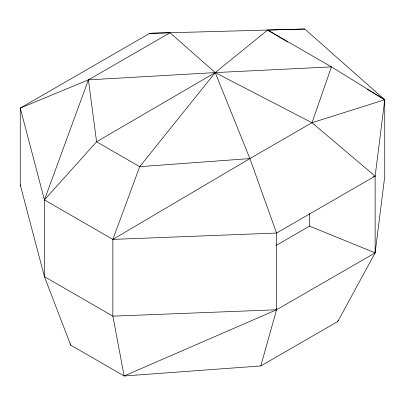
<?xml version="1.0" encoding="UTF-8"?>
<svg xmlns="http://www.w3.org/2000/svg" width="405" height="405" viewBox="0 0 405 405"><rect width="100%" height="100%" fill="white"/><g stroke="black" fill="none" stroke-linecap="round" stroke-linejoin="round"><path stroke-width="0.61" d="M170.019 32.754L88.417 79.866L20.25 108.094L44.428 199.898L112.863 239.406L276.559 233.042L375.136 176.129L384.75 99.746L304.742 29.018L149.784 33.306L20.25 108.094L20.25 184.832L44.428 276.635L70.678 345.116L124.143 375.982L260.795 365.953L337.805 321.489L375.136 252.867L384.75 176.484L384.75 99.746L331.437 66.881L267.644 30.051L215.212 72.596L96.582 141.78L44.428 199.898L44.428 276.635L112.863 316.148L276.559 309.779L375.136 252.867L375.136 176.129L311.997 122.73L215.212 72.596L170.019 32.754L149.784 33.306M337.805 321.489L338.119 320.269M260.795 365.953L276.559 309.779L276.559 233.042L249.89 158.583L215.212 72.596L88.417 79.866L44.428 199.898M112.863 239.406L249.89 158.583L311.997 122.73L331.437 66.881L215.212 72.596L139.695 166.673L112.863 239.406L112.863 316.148L124.143 375.982L276.559 309.779L276.428 308.524M276.154 245.42L309.562 226.132L375.136 252.867M311.997 122.73L384.75 99.746L372.281 92.325M373.334 176.661L375.136 176.129M249.89 158.583L139.695 166.673L96.582 141.78L88.417 79.866M304.742 29.018L267.644 30.051L287.707 41.988M367.401 89.419L371.198 91.677M20.25 184.832L20.797 185.971M70.516 343.865L70.678 345.116M309.562 213.602L309.562 226.132"/></g></svg>
